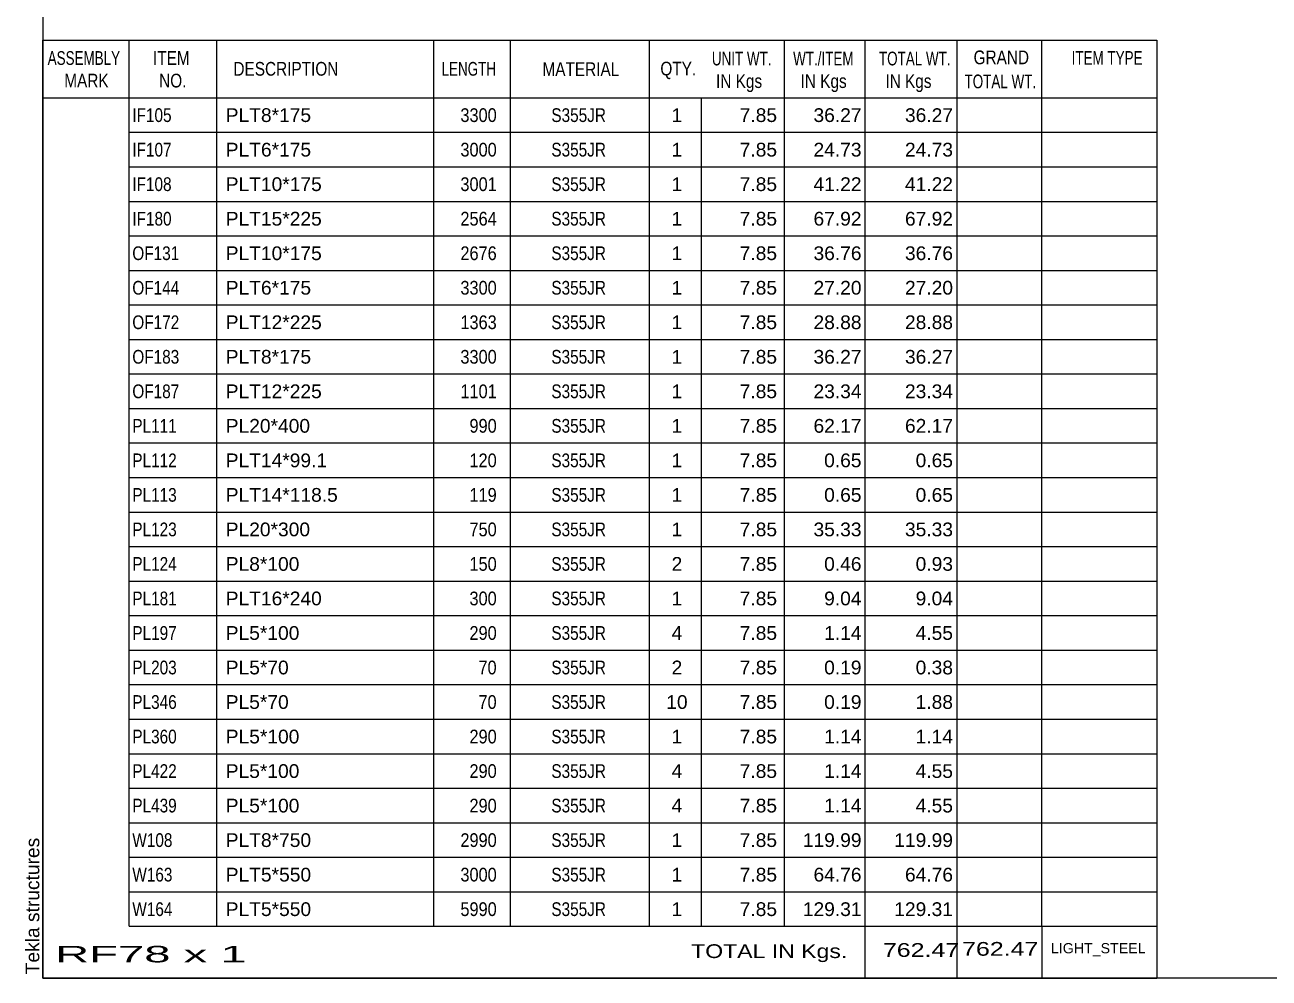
# Model space of a CAD drawing. Header units: millimetres. Extents: x -23 to 379, y -170 to 107.
# Drawn here: x -23.1 to 149.9, y -169.8 to -37.3 of the extents above; entities that cross this region are included whole.
import ezdxf

# ---------------------------------------------------------------- set-up
doc = ezdxf.new("R2010")
doc.units = ezdxf.units.MM
doc.styles.add('Arial', font='ARIAL.TTF', dxfattribs={"height": 0.2})

# ---------------------------------------------------------------- blocks, each defined once
blk = doc.blocks.new('Unknown-623588215-1210')
at = {"color": 5, "linetype": 'Continuous'}
for p, q in [((-20.58, 107.2), (-20.58, -169.8)), ((-20.58, -169.8), (379.42, -169.8))]:
    blk.add_line(p, q, dxfattribs=at)
at = {"color": 174, "linetype": 'Continuous', "style": 'Arial'}
blk.add_text('Tekla structures', height=1.9102, rotation=90, dxfattribs=at).set_placement((-21.08, -169.3))
blk = doc.blocks.new('CBS_BOM-623588215-11022')
at = {"color": 7, "linetype": 'Continuous'}
for p, q in [((-20.61, -47.43), (-20.61, -39.43)), ((-20.6, -39.43), (134.31, -39.43)), ((-8.61, -47.43), (-8.61, -39.43)), ((3.58, -47.43), (3.58, -39.43)), ((33.75, -47.43), (33.75, -39.43)), ((44.43, -47.43), (44.43, -39.43)), ((63.74, -47.43), (63.74, -39.43)), ((82.54, -47.43), (82.54, -39.43)), ((93.76, -47.43), (93.76, -39.43)), ((106.54, -47.43), (106.54, -39.43)), ((118.29, -47.43), (118.29, -39.43)), ((134.32, -39.44), (134.31, -47.42)), ((-20.61, -47.43), (134.32, -47.43)), ((-20.61, -52.23), (-20.61, -47.43)), ((-8.61, -52.23), (-8.61, -47.43)), ((3.58, -52.23), (3.58, -47.43)), ((33.75, -52.23), (33.75, -47.43)), ((44.43, -52.23), (44.43, -47.43)), ((63.74, -52.23), (63.74, -47.43)), ((71.01, -52.23), (71.01, -47.43)), ((82.54, -52.23), (82.54, -47.43)), ((93.76, -52.23), (93.76, -47.43)), ((106.54, -52.23), (106.54, -47.43)), ((118.31, -52.23), (118.31, -47.43)), ((134.32, -47.44), (134.32, -52.23)), ((-20.61, -57.03), (-20.61, -52.23)), ((-8.61, -52.23), (134.32, -52.23)), ((-8.61, -57.03), (-8.61, -52.23)), ((3.58, -57.03), (3.58, -52.23)), ((33.75, -57.03), (33.75, -52.23)), ((44.43, -57.03), (44.43, -52.23)), ((63.74, -57.03), (63.74, -52.23)), ((71.01, -57.03), (71.01, -52.23)), ((82.54, -57.03), (82.54, -52.23)), ((93.76, -57.03), (93.76, -52.23)), ((106.54, -57.03), (106.54, -52.23)), ((118.31, -57.03), (118.31, -52.23)), ((134.32, -52.24), (134.32, -57.03)), ((-20.61, -61.83), (-20.61, -57.03)), ((-8.61, -57.03), (134.32, -57.03)), ((-8.61, -61.83), (-8.61, -57.03)), ((3.58, -61.83), (3.58, -57.03)), ((33.75, -61.83), (33.75, -57.03)), ((44.43, -61.83), (44.43, -57.03)), ((63.74, -61.83), (63.74, -57.03)), ((71.01, -61.83), (71.01, -57.03)), ((82.54, -61.83), (82.54, -57.03)), ((93.76, -61.83), (93.76, -57.03)), ((106.54, -61.83), (106.54, -57.03)), ((118.31, -61.83), (118.31, -57.03)), ((134.32, -57.04), (134.32, -61.83)), ((-20.61, -66.63), (-20.61, -61.83)), ((-8.61, -61.83), (134.32, -61.83)), ((-8.61, -66.63), (-8.61, -61.83)), ((3.58, -66.63), (3.58, -61.83)), ((33.75, -66.63), (33.75, -61.83)), ((44.43, -66.63), (44.43, -61.83)), ((63.74, -66.63), (63.74, -61.83)), ((71.01, -66.63), (71.01, -61.83)), ((82.54, -66.63), (82.54, -61.83)), ((93.76, -66.63), (93.76, -61.83)), ((106.54, -66.63), (106.54, -61.83)), ((118.31, -66.63), (118.31, -61.83)), ((134.32, -61.84), (134.32, -66.63)), ((-20.61, -71.43), (-20.61, -66.63)), ((-8.61, -66.63), (134.32, -66.63)), ((-8.61, -71.43), (-8.61, -66.63)), ((3.58, -71.43), (3.58, -66.63)), ((33.75, -71.43), (33.75, -66.63)), ((44.43, -71.43), (44.43, -66.63)), ((63.74, -71.43), (63.74, -66.63)), ((71.01, -71.43), (71.01, -66.63)), ((82.54, -71.43), (82.54, -66.63)), ((93.76, -71.43), (93.76, -66.63)), ((106.54, -71.43), (106.54, -66.63)), ((118.31, -71.43), (118.31, -66.63)), ((134.32, -66.64), (134.32, -71.43)), ((-20.61, -76.23), (-20.61, -71.43)), ((-8.61, -71.43), (134.32, -71.43)), ((-8.61, -76.23), (-8.61, -71.43)), ((3.58, -76.23), (3.58, -71.43)), ((33.75, -76.23), (33.75, -71.43)), ((44.43, -76.23), (44.43, -71.43)), ((63.74, -76.23), (63.74, -71.43)), ((71.01, -76.23), (71.01, -71.43)), ((82.54, -76.23), (82.54, -71.43)), ((93.76, -76.23), (93.76, -71.43)), ((106.54, -76.23), (106.54, -71.43)), ((118.31, -76.23), (118.31, -71.43)), ((134.32, -71.44), (134.32, -76.23)), ((-20.61, -81.03), (-20.61, -76.23)), ((-8.61, -76.23), (134.32, -76.23)), ((-8.61, -81.03), (-8.61, -76.23)), ((3.58, -81.03), (3.58, -76.23)), ((33.75, -81.03), (33.75, -76.23)), ((44.43, -81.03), (44.43, -76.23)), ((63.74, -81.03), (63.74, -76.23)), ((71.01, -81.03), (71.01, -76.23)), ((82.54, -81.03), (82.54, -76.23)), ((93.76, -81.03), (93.76, -76.23)), ((106.54, -81.03), (106.54, -76.23)), ((118.31, -81.03), (118.31, -76.23)), ((134.32, -76.24), (134.32, -81.03)), ((-20.61, -85.83), (-20.61, -81.03)), ((-8.61, -81.03), (134.32, -81.03)), ((-8.61, -85.83), (-8.61, -81.03)), ((3.58, -85.83), (3.58, -81.03)), ((33.75, -85.83), (33.75, -81.03)), ((44.43, -85.83), (44.43, -81.03)), ((63.74, -85.83), (63.74, -81.03)), ((71.01, -85.83), (71.01, -81.03)), ((82.54, -85.83), (82.54, -81.03)), ((93.76, -85.83), (93.76, -81.03)), ((106.54, -85.83), (106.54, -81.03)), ((118.31, -85.83), (118.31, -81.03)), ((134.32, -81.04), (134.32, -85.83)), ((-20.61, -90.63), (-20.61, -85.83)), ((-8.61, -85.83), (134.32, -85.83)), ((-8.61, -90.63), (-8.61, -85.83)), ((3.58, -90.63), (3.58, -85.83)), ((33.75, -90.63), (33.75, -85.83)), ((44.43, -90.63), (44.43, -85.83)), ((63.74, -90.63), (63.74, -85.83)), ((71.01, -90.63), (71.01, -85.83)), ((82.54, -90.63), (82.54, -85.83)), ((93.76, -90.63), (93.76, -85.83)), ((106.54, -90.63), (106.54, -85.83)), ((118.31, -90.63), (118.31, -85.83)), ((134.32, -85.84), (134.32, -90.63)), ((-20.61, -95.43), (-20.61, -90.63)), ((-8.61, -90.63), (134.32, -90.63)), ((-8.61, -95.43), (-8.61, -90.63)), ((3.58, -95.43), (3.58, -90.63)), ((33.75, -95.43), (33.75, -90.63)), ((44.43, -95.43), (44.43, -90.63)), ((63.74, -95.43), (63.74, -90.63)), ((71.01, -95.43), (71.01, -90.63)), ((82.54, -95.43), (82.54, -90.63)), ((93.76, -95.43), (93.76, -90.63)), ((106.54, -95.43), (106.54, -90.63)), ((118.31, -95.43), (118.31, -90.63)), ((134.32, -90.64), (134.32, -95.43)), ((-20.61, -100.23), (-20.61, -95.43)), ((-8.61, -95.43), (134.32, -95.43)), ((-8.61, -100.23), (-8.61, -95.43)), ((3.58, -100.23), (3.58, -95.43)), ((33.75, -100.23), (33.75, -95.43)), ((44.43, -100.23), (44.43, -95.43)), ((63.74, -100.23), (63.74, -95.43)), ((71.01, -100.23), (71.01, -95.43)), ((82.54, -100.23), (82.54, -95.43)), ((93.76, -100.23), (93.76, -95.43)), ((106.54, -100.23), (106.54, -95.43)), ((118.31, -100.23), (118.31, -95.43)), ((134.32, -95.44), (134.32, -100.23)), ((-20.61, -105.03), (-20.61, -100.23)), ((-8.61, -100.23), (134.32, -100.23)), ((-8.61, -105.03), (-8.61, -100.23)), ((3.58, -105.03), (3.58, -100.23)), ((33.75, -105.03), (33.75, -100.23)), ((44.43, -105.03), (44.43, -100.23)), ((63.74, -105.03), (63.74, -100.23)), ((71.01, -105.03), (71.01, -100.23)), ((82.54, -105.03), (82.54, -100.23)), ((93.76, -105.03), (93.76, -100.23)), ((106.54, -105.03), (106.54, -100.23)), ((118.31, -105.03), (118.31, -100.23)), ((134.32, -100.24), (134.32, -105.03)), ((-20.61, -109.83), (-20.61, -105.03)), ((-8.61, -105.03), (134.32, -105.03)), ((-8.61, -109.83), (-8.61, -105.03)), ((3.58, -109.83), (3.58, -105.03)), ((33.75, -109.83), (33.75, -105.03)), ((44.43, -109.83), (44.43, -105.03)), ((63.74, -109.83), (63.74, -105.03)), ((71.01, -109.83), (71.01, -105.03)), ((82.54, -109.83), (82.54, -105.03)), ((93.76, -109.83), (93.76, -105.03)), ((106.54, -109.83), (106.54, -105.03)), ((118.31, -109.83), (118.31, -105.03)), ((134.32, -105.04), (134.32, -109.83)), ((-20.61, -114.63), (-20.61, -109.83)), ((-8.61, -109.83), (134.32, -109.83)), ((-8.61, -114.63), (-8.61, -109.83)), ((3.58, -114.63), (3.58, -109.83)), ((33.75, -114.63), (33.75, -109.83)), ((44.43, -114.63), (44.43, -109.83)), ((63.74, -114.63), (63.74, -109.83)), ((71.01, -114.63), (71.01, -109.83)), ((82.54, -114.63), (82.54, -109.83)), ((93.76, -114.63), (93.76, -109.83)), ((106.54, -114.63), (106.54, -109.83)), ((118.31, -114.63), (118.31, -109.83)), ((134.32, -109.84), (134.32, -114.63)), ((-20.61, -119.43), (-20.61, -114.63)), ((-8.61, -114.63), (134.32, -114.63)), ((-8.61, -119.43), (-8.61, -114.63)), ((3.58, -119.43), (3.58, -114.63)), ((33.75, -119.43), (33.75, -114.63)), ((44.43, -119.43), (44.43, -114.63)), ((63.74, -119.43), (63.74, -114.63)), ((71.01, -119.43), (71.01, -114.63)), ((82.54, -119.43), (82.54, -114.63)), ((93.76, -119.43), (93.76, -114.63)), ((106.54, -119.43), (106.54, -114.63)), ((118.31, -119.43), (118.31, -114.63)), ((134.32, -114.64), (134.32, -119.43)), ((-20.61, -124.23), (-20.61, -119.43)), ((-8.61, -119.43), (134.32, -119.43)), ((-8.61, -124.23), (-8.61, -119.43)), ((3.58, -124.23), (3.58, -119.43)), ((33.75, -124.23), (33.75, -119.43)), ((44.43, -124.23), (44.43, -119.43)), ((63.74, -124.23), (63.74, -119.43)), ((71.01, -124.23), (71.01, -119.43)), ((82.54, -124.23), (82.54, -119.43)), ((93.76, -124.23), (93.76, -119.43)), ((106.54, -124.23), (106.54, -119.43)), ((118.31, -124.23), (118.31, -119.43)), ((134.32, -119.44), (134.32, -124.23)), ((-20.61, -129.03), (-20.61, -124.23)), ((-8.61, -124.23), (134.32, -124.23)), ((-8.61, -129.03), (-8.61, -124.23)), ((3.58, -129.03), (3.58, -124.23)), ((33.75, -129.03), (33.75, -124.23)), ((44.43, -129.03), (44.43, -124.23)), ((63.74, -129.03), (63.74, -124.23)), ((71.01, -129.03), (71.01, -124.23)), ((82.54, -129.03), (82.54, -124.23)), ((93.76, -129.03), (93.76, -124.23)), ((106.54, -129.03), (106.54, -124.23)), ((118.31, -129.03), (118.31, -124.23)), ((134.32, -124.24), (134.32, -129.03)), ((-20.61, -133.83), (-20.61, -129.03)), ((-8.61, -129.03), (134.32, -129.03)), ((-8.61, -133.83), (-8.61, -129.03)), ((3.58, -133.83), (3.58, -129.03)), ((33.75, -133.83), (33.75, -129.03)), ((44.43, -133.83), (44.43, -129.03)), ((63.74, -133.83), (63.74, -129.03)), ((71.01, -133.83), (71.01, -129.03)), ((82.54, -133.83), (82.54, -129.03)), ((93.76, -133.83), (93.76, -129.03)), ((106.54, -133.83), (106.54, -129.03)), ((118.31, -133.83), (118.31, -129.03)), ((134.32, -129.04), (134.32, -133.83)), ((-20.61, -138.63), (-20.61, -133.83)), ((-8.61, -133.83), (134.32, -133.83)), ((-8.61, -138.63), (-8.61, -133.83)), ((3.58, -138.63), (3.58, -133.83)), ((33.75, -138.63), (33.75, -133.83)), ((44.43, -138.63), (44.43, -133.83)), ((63.74, -138.63), (63.74, -133.83)), ((71.01, -138.63), (71.01, -133.83)), ((82.54, -138.63), (82.54, -133.83)), ((93.76, -138.63), (93.76, -133.83)), ((106.54, -138.63), (106.54, -133.83)), ((118.31, -138.63), (118.31, -133.83)), ((134.32, -133.84), (134.32, -138.63)), ((-20.61, -143.43), (-20.61, -138.63)), ((-8.61, -138.63), (134.32, -138.63)), ((-8.61, -143.43), (-8.61, -138.63)), ((3.58, -143.43), (3.58, -138.63)), ((33.75, -143.43), (33.75, -138.63)), ((44.43, -143.43), (44.43, -138.63)), ((63.74, -143.43), (63.74, -138.63)), ((71.01, -143.43), (71.01, -138.63)), ((82.54, -143.43), (82.54, -138.63)), ((93.76, -143.43), (93.76, -138.63)), ((106.54, -143.43), (106.54, -138.63)), ((118.31, -143.43), (118.31, -138.63)), ((134.32, -138.64), (134.32, -143.43)), ((-20.61, -148.23), (-20.61, -143.43)), ((-8.61, -143.43), (134.32, -143.43)), ((-8.61, -148.23), (-8.61, -143.43)), ((3.58, -148.23), (3.58, -143.43)), ((33.75, -148.23), (33.75, -143.43)), ((44.43, -148.23), (44.43, -143.43)), ((63.74, -148.23), (63.74, -143.43)), ((71.01, -148.23), (71.01, -143.43)), ((82.54, -148.23), (82.54, -143.43)), ((93.76, -148.23), (93.76, -143.43)), ((106.54, -148.23), (106.54, -143.43)), ((118.31, -148.23), (118.31, -143.43)), ((134.32, -143.44), (134.32, -148.23)), ((-20.61, -153.03), (-20.61, -148.23)), ((-8.61, -148.23), (134.32, -148.23)), ((-8.61, -153.03), (-8.61, -148.23)), ((3.58, -153.03), (3.58, -148.23)), ((33.75, -153.03), (33.75, -148.23)), ((44.43, -153.03), (44.43, -148.23)), ((63.74, -153.03), (63.74, -148.23)), ((71.01, -153.03), (71.01, -148.23)), ((82.54, -153.03), (82.54, -148.23)), ((93.76, -153.03), (93.76, -148.23)), ((106.54, -153.03), (106.54, -148.23)), ((118.31, -153.03), (118.31, -148.23)), ((134.32, -148.24), (134.32, -153.03)), ((-20.61, -157.83), (-20.61, -153.03)), ((-8.61, -153.03), (134.32, -153.03)), ((-8.61, -157.83), (-8.61, -153.03)), ((3.58, -157.83), (3.58, -153.03)), ((33.75, -157.83), (33.75, -153.03)), ((44.43, -157.83), (44.43, -153.03)), ((63.74, -157.83), (63.74, -153.03)), ((71.01, -157.83), (71.01, -153.03)), ((82.54, -157.83), (82.54, -153.03)), ((93.76, -157.83), (93.76, -153.03)), ((106.54, -157.83), (106.54, -153.03)), ((118.31, -157.83), (118.31, -153.03)), ((134.32, -153.04), (134.32, -157.83)), ((-20.61, -162.63), (-20.61, -157.83)), ((-8.61, -157.83), (134.32, -157.83)), ((-8.61, -162.63), (-8.61, -157.83)), ((3.58, -162.63), (3.58, -157.83)), ((33.75, -162.63), (33.75, -157.83)), ((44.43, -162.63), (44.43, -157.83)), ((63.74, -162.63), (63.74, -157.83)), ((71.01, -162.63), (71.01, -157.83)), ((82.54, -162.63), (82.54, -157.83)), ((93.76, -162.63), (93.76, -157.83)), ((106.54, -162.63), (106.54, -157.83)), ((118.31, -162.63), (118.31, -157.83)), ((134.32, -157.84), (134.32, -162.63)), ((-20.61, -169.83), (-20.61, -162.65)), ((-8.61, -162.63), (134.32, -162.63)), ((93.76, -169.83), (93.76, -162.65)), ((106.54, -169.83), (106.54, -162.65)), ((118.35, -169.83), (118.35, -162.65)), ((134.32, -162.63), (134.32, -169.83)), ((-20.61, -169.83), (134.32, -169.83))]:
    blk.add_line(p, q, dxfattribs=at)
at = {"color": 3, "linetype": 'Continuous', "style": 'Arial'}
for s, height, width, p in [('ASSEMBLY', 1.91, 0.7, (-19.92, -42.86)), ('ITEM', 1.91, 0.8, (-5.28, -42.86)), ('UNIT WT.', 1.91, 0.7, (72.43, -42.93)), ('WT./ITEM', 1.91, 0.7, (83.73, -42.93)), ('TOTAL WT.', 1.91, 0.7, (95.66, -42.93)), ('GRAND', 1.91, 0.8, (108.82, -42.77)), ('ITEM TYPE', 1.91, 0.7, (122.45, -42.85)), ('DESCRIPTION', 1.9102, 0.8, (5.91, -44.36)), ('LENGTH', 1.91, 0.7, (34.85, -44.36)), ('MATERIAL', 1.91, 0.8, (48.88, -44.41)), ('QTY.', 1.91, 0.8, (65.27, -44.33)), ('MARK', 1.91, 0.8, (-17.61, -46)), ('NO.', 1.91, 0.8, (-4.42, -46)), ('IN Kgs', 1.91, 0.8, (73.01, -46.07)), ('IN Kgs', 1.91, 0.8, (84.77, -46.07)), ('IN Kgs', 1.91, 0.8, (96.56, -46.07)), ('TOTAL WT.', 1.91, 0.7, (107.56, -46.11))]:
    blk.add_text(s, height=height, dxfattribs=dict(at, width=width)).set_placement(p)
at = {"color": 7, "linetype": 'Continuous', "style": 'Arial'}
for s, width, p in [('IF105', 0.8, (-8.15, -50.8)), ('3300', 0.85, (37.47, -50.8)), ('S355JR', 0.8, (50.11, -50.8)), ('IF107', 0.8, (-8.15, -55.6)), ('3000', 0.85, (37.47, -55.6)), ('S355JR', 0.8, (50.11, -55.6)), ('IF108', 0.8, (-8.15, -60.4)), ('3001', 0.85, (37.47, -60.4)), ('S355JR', 0.8, (50.11, -60.4)), ('IF180', 0.8, (-8.15, -65.2)), ('2564', 0.85, (37.47, -65.2)), ('S355JR', 0.8, (50.11, -65.2)), ('OF131', 0.8, (-8.15, -70)), ('2676', 0.85, (37.47, -70)), ('S355JR', 0.8, (50.11, -70)), ('OF144', 0.8, (-8.15, -74.8)), ('3300', 0.85, (37.47, -74.8)), ('S355JR', 0.8, (50.11, -74.8)), ('OF172', 0.8, (-8.15, -79.6)), ('1363', 0.85, (37.47, -79.6)), ('S355JR', 0.8, (50.11, -79.6)), ('OF183', 0.8, (-8.15, -84.4)), ('3300', 0.85, (37.47, -84.4)), ('S355JR', 0.8, (50.11, -84.4)), ('OF187', 0.8, (-8.15, -89.2)), ('1101', 0.85, (37.47, -89.2)), ('S355JR', 0.8, (50.11, -89.2)), ('PL111', 0.8, (-8.15, -94)), ('990', 0.85, (38.73, -94)), ('S355JR', 0.8, (50.11, -94)), ('PL112', 0.8, (-8.15, -98.8)), ('120', 0.85, (38.73, -98.8)), ('S355JR', 0.8, (50.11, -98.8)), ('PL113', 0.8, (-8.15, -103.6)), ('119', 0.85, (38.73, -103.6)), ('S355JR', 0.8, (50.11, -103.6)), ('PL123', 0.8, (-8.15, -108.4)), ('750', 0.85, (38.73, -108.4)), ('S355JR', 0.8, (50.11, -108.4)), ('PL124', 0.8, (-8.15, -113.2)), ('150', 0.85, (38.73, -113.2)), ('S355JR', 0.8, (50.11, -113.2)), ('PL181', 0.8, (-8.15, -118)), ('300', 0.85, (38.73, -118)), ('S355JR', 0.8, (50.11, -118)), ('PL197', 0.8, (-8.15, -122.8)), ('290', 0.85, (38.73, -122.8)), ('S355JR', 0.8, (50.11, -122.8)), ('PL203', 0.8, (-8.15, -127.6)), ('70', 0.85, (39.98, -127.6)), ('S355JR', 0.8, (50.11, -127.6)), ('PL346', 0.8, (-8.15, -132.4)), ('70', 0.85, (39.98, -132.4)), ('S355JR', 0.8, (50.11, -132.4)), ('PL360', 0.8, (-8.15, -137.2)), ('290', 0.85, (38.73, -137.2)), ('S355JR', 0.8, (50.11, -137.2)), ('PL422', 0.8, (-8.15, -142)), ('290', 0.85, (38.73, -142)), ('S355JR', 0.8, (50.11, -142)), ('PL439', 0.8, (-8.15, -146.8)), ('290', 0.85, (38.73, -146.8)), ('S355JR', 0.8, (50.11, -146.8)), ('W108', 0.8, (-8.15, -151.6)), ('2990', 0.85, (37.47, -151.6)), ('S355JR', 0.8, (50.11, -151.6)), ('W163', 0.8, (-8.15, -156.4)), ('3000', 0.85, (37.47, -156.4)), ('S355JR', 0.8, (50.11, -156.4)), ('W164', 0.8, (-8.15, -161.2)), ('5990', 0.85, (37.47, -161.2)), ('S355JR', 0.8, (50.11, -161.2))]:
    blk.add_text(s, height=1.91, dxfattribs=dict(at, width=width)).set_placement(p)
for s, height, p in [('PLT8*175', 1.91, (4.84, -50.8)), ('1', 1.91, (66.83, -50.8)), ('7.85', 1.91, (76.3, -50.8)), ('36.27', 1.91, (86.56, -50.8)), ('36.27', 1.91, (99.28, -50.8)), ('PLT6*175', 1.91, (4.84, -55.6)), ('1', 1.91, (66.83, -55.6)), ('7.85', 1.91, (76.3, -55.6)), ('24.73', 1.91, (86.56, -55.6)), ('24.73', 1.91, (99.28, -55.6)), ('PLT10*175', 1.91, (4.84, -60.4)), ('1', 1.91, (66.83, -60.4)), ('7.85', 1.91, (76.3, -60.4)), ('41.22', 1.91, (86.56, -60.4)), ('41.22', 1.91, (99.28, -60.4)), ('PLT15*225', 1.91, (4.84, -65.2)), ('1', 1.91, (66.83, -65.2)), ('7.85', 1.91, (76.3, -65.2)), ('67.92', 1.91, (86.56, -65.2)), ('67.92', 1.91, (99.28, -65.2)), ('PLT10*175', 1.91, (4.84, -70)), ('1', 1.91, (66.83, -70)), ('7.85', 1.91, (76.3, -70)), ('36.76', 1.91, (86.56, -70)), ('36.76', 1.91, (99.28, -70)), ('PLT6*175', 1.91, (4.84, -74.8)), ('1', 1.91, (66.83, -74.8)), ('7.85', 1.91, (76.3, -74.8)), ('27.20', 1.91, (86.56, -74.8)), ('27.20', 1.91, (99.28, -74.8)), ('PLT12*225', 1.91, (4.84, -79.6)), ('1', 1.91, (66.83, -79.6)), ('7.85', 1.91, (76.3, -79.6)), ('28.88', 1.91, (86.56, -79.6)), ('28.88', 1.91, (99.28, -79.6)), ('PLT8*175', 1.91, (4.84, -84.4)), ('1', 1.91, (66.83, -84.4)), ('7.85', 1.91, (76.3, -84.4)), ('36.27', 1.91, (86.56, -84.4)), ('36.27', 1.91, (99.28, -84.4)), ('PLT12*225', 1.91, (4.84, -89.2)), ('1', 1.91, (66.83, -89.2)), ('7.85', 1.91, (76.3, -89.2)), ('23.34', 1.91, (86.56, -89.2)), ('23.34', 1.91, (99.28, -89.2)), ('PL20*400', 1.91, (4.84, -94)), ('1', 1.91, (66.83, -94)), ('7.85', 1.91, (76.3, -94)), ('62.17', 1.91, (86.56, -94)), ('62.17', 1.91, (99.28, -94)), ('PLT14*99.1', 1.91, (4.84, -98.8)), ('7.85', 1.91, (76.3, -98.8)), ('0.65', 1.91, (88.04, -98.8)), ('0.65', 1.91, (100.76, -98.8)), ('1', 1.91, (66.83, -98.8)), ('PLT14*118.5', 1.9102, (4.84, -103.6)), ('1', 1.91, (66.83, -103.6)), ('7.85', 1.91, (76.3, -103.6)), ('0.65', 1.91, (88.04, -103.6)), ('0.65', 1.91, (100.76, -103.6)), ('PL20*300', 1.91, (4.84, -108.4)), ('1', 1.91, (66.83, -108.4)), ('7.85', 1.91, (76.3, -108.4)), ('35.33', 1.91, (86.56, -108.4)), ('35.33', 1.91, (99.28, -108.4)), ('PL8*100', 1.91, (4.84, -113.2)), ('2', 1.91, (66.83, -113.2)), ('7.85', 1.91, (76.3, -113.2)), ('0.46', 1.91, (88.04, -113.2)), ('0.93', 1.91, (100.76, -113.2)), ('PLT16*240', 1.91, (4.84, -118)), ('1', 1.91, (66.83, -118)), ('7.85', 1.91, (76.3, -118)), ('9.04', 1.91, (88.04, -118)), ('9.04', 1.91, (100.76, -118)), ('PL5*100', 1.91, (4.84, -122.8)), ('4', 1.91, (66.83, -122.8)), ('7.85', 1.91, (76.3, -122.8)), ('1.14', 1.91, (88.04, -122.8)), ('4.55', 1.91, (100.76, -122.8)), ('PL5*70', 1.91, (4.84, -127.6)), ('2', 1.91, (66.83, -127.6)), ('7.85', 1.91, (76.3, -127.6)), ('0.19', 1.91, (88.04, -127.6)), ('0.38', 1.91, (100.76, -127.6)), ('PL5*70', 1.91, (4.84, -132.4)), ('10', 1.91, (66.09, -132.4)), ('7.85', 1.91, (76.3, -132.4)), ('0.19', 1.91, (88.04, -132.4)), ('1.88', 1.91, (100.76, -132.4)), ('PL5*100', 1.91, (4.84, -137.2)), ('1', 1.91, (66.83, -137.2)), ('7.85', 1.91, (76.3, -137.2)), ('1.14', 1.91, (88.04, -137.2)), ('1.14', 1.91, (100.76, -137.2)), ('PL5*100', 1.91, (4.84, -142)), ('4', 1.91, (66.83, -142)), ('7.85', 1.91, (76.3, -142)), ('1.14', 1.91, (88.04, -142)), ('4.55', 1.91, (100.76, -142)), ('PL5*100', 1.91, (4.84, -146.8)), ('4', 1.91, (66.83, -146.8)), ('7.85', 1.91, (76.3, -146.8)), ('1.14', 1.91, (88.04, -146.8)), ('4.55', 1.91, (100.76, -146.8)), ('PLT8*750', 1.91, (4.84, -151.6)), ('1', 1.91, (66.83, -151.6)), ('7.85', 1.91, (76.3, -151.6)), ('119.99', 1.91, (85.08, -151.6)), ('119.99', 1.91, (97.79, -151.6)), ('PLT5*550', 1.91, (4.84, -156.4)), ('1', 1.91, (66.83, -156.4)), ('7.85', 1.91, (76.3, -156.4)), ('64.76', 1.91, (86.56, -156.4)), ('64.76', 1.91, (99.28, -156.4)), ('PLT5*550', 1.91, (4.84, -161.2)), ('1', 1.91, (66.83, -161.2)), ('7.85', 1.91, (76.3, -161.2)), ('129.31', 1.91, (85.08, -161.2)), ('129.31', 1.91, (97.79, -161.2))]:
    blk.add_text(s, height=height, dxfattribs=at).set_placement(p)
at = {"color": 6, "linetype": 'Continuous', "style": 'Arial'}
for s, height, width, p in [('RF78 x 1', 2.292, 2.05, (-18.89, -167.64)), ('TOTAL IN Kgs.', 1.9102, 1.2, (69.55, -167.04)), ('762.47', 1.91, 1.3, (96.21, -166.88)), ('762.47', 1.91, 1.3, (107.22, -166.72))]:
    blk.add_text(s, height=height, dxfattribs=dict(at, width=width)).set_placement(p)
blk.add_text('LIGHT_STEEL', height=1.4135, dxfattribs=at).set_placement((119.57, -166.38))

msp = doc.modelspace()

# ---------------------------------------------------------------- block references
for name in ['Unknown-623588215-1210', 'CBS_BOM-623588215-11022']:
    msp.add_blockref(name, (0, 0))

doc.saveas('drawing.dxf')
